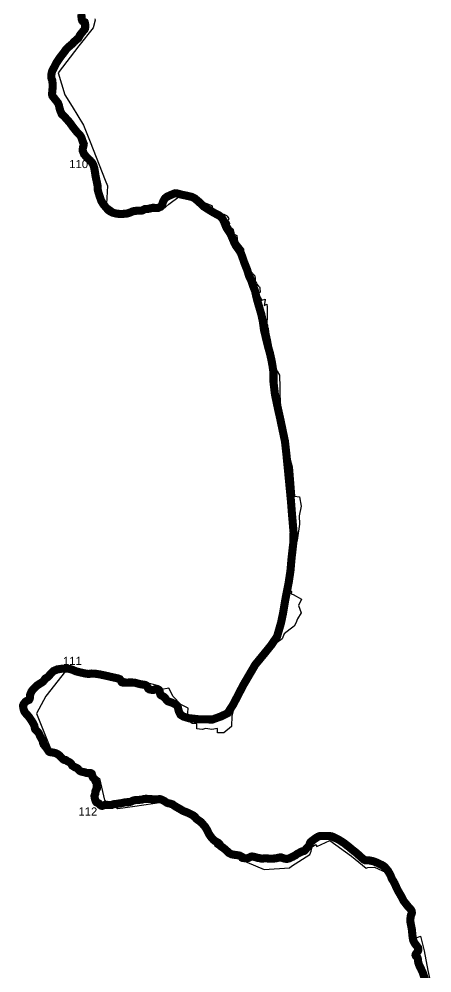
# Model space of a CAD drawing. Header units: metres. Extents: x 291186 to 378809, y 1824167 to 1998918.
# Drawn here: x 311836 to 314388, y 1900841 to 1906733 of the extents above; entities that cross this region are included whole.
import ezdxf

# ---------------------------------------------------------------- set-up
doc = ezdxf.new("R2010")
doc.units = ezdxf.units.M
for name, color, linetype in [('COASTLINE', 5, 'Continuous'), ('DISTRICT BOUNDRY', 86, 'Continuous'), ('UNPROTECTED', 130, 'Continuous'), ('UNPROTECTED DUE TO CREEK', 150, 'Continuous')]:
    doc.layers.add(name, color=color, linetype=linetype)
doc.styles.get("Standard").update_dxf_attribs({"font": 'arial.ttf'})

msp = doc.modelspace()

# ---------------------------------------------------------------- linework, layer by layer
at = {"layer": 'COASTLINE', "const_width": 50, "flags": 128}
msp.add_lwpolyline([(312219.6051209727, 1906766.378053374), (312221.4811016928, 1906755.98949447), (312222.0275376355, 1906743.961058842), (312222.2386869806, 1906738.294162107), (312222.8698146934, 1906732.851294985), (312225.2388639394, 1906725.909384073), (312226.8166832216, 1906722.202119976), (312228.4745536292, 1906720.0720845), (312234.4737473854, 1906716.364820402), (312241.6574657645, 1906713.445920023), (312242.5252663697, 1906711.395071749), (312244.2620277416, 1906702.041960678), (312244.7353735261, 1906684.766621192), (312244.0265150105, 1906675.021082409), (312241.5008439975, 1906669.736088505), (312236.9228477566, 1906664.924213069), (312227.7656951134, 1906653.249613923), (312214.8171355477, 1906637.349525577), (312208.7390508274, 1906626.858223785), (312203.8443305687, 1906616.840040461), (312190.415464251, 1906604.884777817), (312175.8125147616, 1906592.263440549), (312164.4452549621, 1906579.642103282), (312137.8265155416, 1906557.271718937), (312124.485821478, 1906542.756905428), (312118.802191578, 1906534.158578693), (312103.7908653332, 1906514.394355402), (312089.2656466467, 1906496.093591778), (312068.2539664844, 1906464.950468383), (312057.2823216665, 1906444.046049631), (312040.769746781, 1906412.35412886), (312037.6117878942, 1906401.625766649), (312035.8750265224, 1906390.818718422), (312034.9213739856, 1906380.182574218), (312036.5003534292, 1906365.826135111), (312040.9205677418, 1906354.308907997), (312041.6317465801, 1906348.787354859), (312043.8395334142, 1906329.80046922), (312043.4450785934, 1906311.104771961), (312041.2059674062, 1906286.236482484), (312039.4367215197, 1906268.931573094), (312042.723458304, 1906257.437400482), (312054.2252968072, 1906242.912062091), (312076.8933626732, 1906214.285218889), (312082.5471529236, 1906198.82634196), (312085.8327295465, 1906182.784919495), (312091.7739152409, 1906163.459734104), (312099.9890169599, 1906146.029027325), (312118.9483718939, 1906127.587430768), (312148.678663752, 1906094.343340616), (312168.9014342732, 1906065.92365552), (312194.1813476262, 1906034.346004888), (312213.5200752848, 1906014.136729478), (312220.3743078727, 1906003.30462201), (312229.096400052, 1905976.779415526), (312235.921628609, 1905962.506674284), (312235.4157983097, 1905954.548861746), (312230.6127307887, 1905939.3915293), (312229.6010701903, 1905928.781947892), (312228.8516060311, 1905921.091266862), (312237.5725380494, 1905898.48181736), (312256.5318929834, 1905876.25126358), (312275.3647903427, 1905859.199452522), (312289.1417050314, 1905843.284328632), (312295.5887210252, 1905829.769378834), (312300.7990051403, 1905812.98319573), (312305.3491575117, 1905786.079594709), (312308.2553614103, 1905766.375012411), (312313.0584289312, 1905743.134070038), (312320.7804621243, 1905705.910071248), (312322.296792861, 1905678.880171652), (312325.8364447948, 1905664.480630651), (312333.3090433222, 1905641.018665774), (312343.8003813878, 1905610.451403734), (312357.9566688011, 1905587.336759935), (312372.0120221865, 1905570.685896732), (312386.9270550487, 1905553.507787101), (312400.3245970131, 1905544.539585971), (312415.4925450249, 1905536.834871766), (312440.2666280786, 1905530.64574045), (312469.02470482, 1905528.877059228), (312502.0138895925, 1905531.656129043), (312522.3642778498, 1905537.971558933), (312539.4279293229, 1905545.549974563), (312555.9857504966, 1905548.329044378), (312573.0494019696, 1905549.844627267), (312591.4263559628, 1905549.46623273), (312599.5150001067, 1905551.739607063), (312608.6153048495, 1905557.04464836), (312615.1887784181, 1905559.823718175), (312624.4155407354, 1905559.571121027), (312635.538006514, 1905560.834106768), (312649.3160813639, 1905564.244669453), (312661.8284203044, 1905567.149536657), (312671.3080977715, 1905566.896939509), (312684.9597150466, 1905565.633953768), (312695.3756426321, 1905566.434847107), (312709.0260997458, 1905572.750778182), (312716.8629889015, 1905580.960686682), (312721.7925139972, 1905591.69706785), (312727.353166806, 1905607.485893167), (312732.6002271408, 1905617.478509036), (312738.4918748419, 1905626.246243268), (312746.340355725, 1905632.673212317), (312753.8471576841, 1905637.734691181), (312764.8064455245, 1905642.069455174), (312774.6283956916, 1905646.732527759), (312784.6140450281, 1905650.904730617), (312794.5838452501, 1905655.070311399), (312800.7838852105, 1905657.229091618), (312808.804386647, 1905656.656600089), (312817.5622922127, 1905654.856744425), (312839.7435296733, 1905648.557439418), (312874.512930118, 1905641.334099676), (312903.0087114669, 1905634.841559796), (312920.6094036488, 1905626.46450536), (312946.381412706, 1905604.893191567), (312975.7153944318, 1905576.620158298), (312996.1004882275, 1905563.53561383), (313026.0634991692, 1905544.68705153), (313058.1212531867, 1905526.885526125), (313072.3691438611, 1905520.183806648), (313085.7788341586, 1905509.712298784), (313095.4173806265, 1905496.099300597), (313104.6368269061, 1905477.459917894), (313114.9620004459, 1905450.945359933), (313122.2951169441, 1905437.332361746), (313143.0386816062, 1905406.964875049), (313167.3881751955, 1905349.462125053), (313177.6549930128, 1905331.03268122), (313196.9320859487, 1905304.434982911), (313207.4414210541, 1905286.957666899), (313219.3846396254, 1905254.286547178), (313227.9750566889, 1905228.736265401), (313245.8099296273, 1905184.01928611), (313258.5913485754, 1905144.018148847), (313269.7191027654, 1905122.134014749), (313284.5960226557, 1905078.781827931), (313294.677921041, 1905053.57701518), (313302.0110375391, 1905020.277597394), (313310.1831122807, 1904989.072633036), (313322.9872672245, 1904944.797930025), (313333.9028187876, 1904907.010831623), (313342.9123360395, 1904865.3343594), (313349.8339310145, 1904813.739509392), (313355.7013336529, 1904788.817146043), (313375.6006350059, 1904708.137980008), (313386.6639705414, 1904668.932940052), (313396.7398059944, 1904623.558051065), (313402.4397201306, 1904591.389949432), (313408.4738534046, 1904550.174355669), (313408.8186826736, 1904490.076411976), (313413.8471270685, 1904446.515425196), (313417.5409685125, 1904415.281608479), (313433.9843985105, 1904337.046540897), (313449.4054665659, 1904268.018792324), (313479.575375069, 1904124.525005285), (313489.2305946005, 1904037.670675312), (313505.8468181663, 1903867.989197159), (313516.6001862928, 1903755.824895182), (313521.9802807555, 1903686.52266957), (313532.7298595495, 1903561.880481921), (313530.5843394165, 1903492.718342101), (313520.3933082517, 1903403.183400264), (313513.4125996878, 1903323.613151841), (313502.684999023, 1903253.378919129), (313480.4969407637, 1903140.122783174), (313467.6230620995, 1903062.918807763), (313455.3153097297, 1903004.000394031), (313431.0938955832, 1902920.073439512), (313396.1077453123, 1902867.888255069), (313350.4947906245, 1902811.455699782), (313295.9454990709, 1902745.207320892), (313221.6315109366, 1902618.536882314), (313160.0717204824, 1902499.827703615), (313125.5819727855, 1902446.021092565), (313084.0812131421, 1902425.661706324), (313031.3662912463, 1902406.659011688), (312950.9983355777, 1902407.522684254), (312884.1673917829, 1902414.955962867), (312852.5560211489, 1902424.468889092), (312833.8609697044, 1902436.359857054), (312824.0041576771, 1902456.064878832), (312820.3133476993, 1902469.289129455), (312818.0405059901, 1902480.915111285), (312810.8210694707, 1902493.209252991), (312802.6201958011, 1902500.023724446), (312796.4678353493, 1902503.49284089), (312783.4060057868, 1902509.60232775), (312772.7663176391, 1902513.662917537), (312772.7663176391, 1902513.662917537), (312761.5658082626, 1902516.816556222), (312753.9932059425, 1902520.180513412), (312749.1026932551, 1902525.068710318), (312738.8457277025, 1902538.850646655), (312730.4144626094, 1902546.854518616), (312723.8937790263, 1902550.79666188), (312716.0415239583, 1902554.599478625), (312711.7823140865, 1902557.280090488), (312709.0479316634, 1902561.327393006), (312706.9971448461, 1902567.634670374), (312706.2567092509, 1902574.174285154), (312704.1528717769, 1902583.635580843), (312701.4715400106, 1902588.365849051), (312698.3688344564, 1902591.046460914), (312693.3093175338, 1902593.541810267), (312687.2092498722, 1902594.64541297), (312678.4801432345, 1902594.172386149), (312673.7844022442, 1902592.012635279), (312667.8942636101, 1902589.384413224), (312659.3227932096, 1902589.068935465), (312652.381493705, 1902590.225307613), (312642.005543108, 1902592.43555011), (312634.7694335251, 1902597.313117199), (312631.2362597845, 1902602.527042045), (312628.0388209145, 1902608.91859867), (312625.5047995764, 1902613.98400931), (312620.801953465, 1902617.772855927), (312616.0895394111, 1902620.211639472), (312605.2361329032, 1902621.725249371), (312597.0746682929, 1902622.902881151), (312581.5573511888, 1902625.602474829), (312564.9828102819, 1902630.143684163), (312551.351822959, 1902633.843999109), (312533.8678422218, 1902635.430119541), (312505.8669477139, 1902634.75740403), (312482.442809152, 1902633.949917635), (312476.6542246322, 1902635.026566161), (312471.8076682034, 1902636.237605935), (312468.5768832063, 1902639.870345621), (312464.1342696354, 1902648.347624039), (312458.9284844736, 1902655.646511404), (312450.1781575732, 1902659.548413221), (312412.6190504491, 1902667.890920756), (312375.8678290408, 1902676.368199174), (312337.4288388809, 1902684.593399093), (312305.1202310436, 1902689.841111569), (312284.3887922458, 1902690.513827079), (312268.8366132815, 1902688.094025349), (312260.490229239, 1902688.631969976), (312246.6243032934, 1902690.515725261), (312215.9314668879, 1902697.109248394), (312188.1518694054, 1902704.129103084), (312161.7659884628, 1902715.162472661), (312149.3809337074, 1902718.929983231), (312124.6456860568, 1902721.712337621), (312100.3060447323, 1902720.205181538), (312071.8746820381, 1902715.899346705), (312049.2584291921, 1902706.21140815), (312036.9809914833, 1902694.1552984), (312029.9851255888, 1902687.87687339), (312021.5849330231, 1902676.897032529), (312011.2461178859, 1902667.424347752), (311998.9686801771, 1902659.889326612), (311995.091435034, 1902655.798745558), (311989.2763251858, 1902646.541314558), (311984.3221517103, 1902640.943577421), (311975.2754989986, 1902634.700458586), (311959.1215740132, 1902624.796886616), (311943.3981172142, 1902613.817425392), (311922.5128315117, 1902592.799241678), (311911.9762132114, 1902577.947110632), (311906.9780834775, 1902566.470325864), (311904.276289315, 1902559.989175074), (311903.192540184, 1902553.463986473), (311903.328198292, 1902542.122352226), (311900.761304371, 1902532.805697965), (311897.3842511345, 1902527.404992064), (311891.5752042186, 1902525.379632442), (311883.7403800807, 1902521.599214238), (311876.7164731249, 1902516.873501665), (311869.1757011988, 1902508.652098109), (311864.2616946492, 1902501.792829571), (311861.2961629358, 1902494.594925459), (311860.9573965992, 1902487.736036557), (311863.6667694268, 1902471.950000231), (311867.7334812013, 1902458.655137257), (311869.9419042558, 1902454.227059538), (311880.1928068761, 1902441.355870668), (311886.1329647009, 1902435.485554672), (311895.0288019741, 1902425.408868553), (311907.580587365, 1902407.169622502), (311915.2054824754, 1902396.076650026), (311924.8682806722, 1902379.61675928), (311930.3756967111, 1902367.761477129), (311932.3325080792, 1902358.067844029), (311935.6368061293, 1902345.958585198), (311941.9907590768, 1902338.676022193), (311953.7672470124, 1902327.752367504), (311959.0412401616, 1902319.909840968), (311965.9878447318, 1902303.312521884), (311975.739313312, 1902286.428197762), (311982.1781473104, 1902272.625381429), (311983.7977080749, 1902263.445775869), (311988.1183051352, 1902252.183105971), (311993.7947254093, 1902244.985201859), (312001.2991197422, 1902236.131703875), (312006.1343081731, 1902229.917817035), (312013.3734492222, 1902218.845344919), (312019.5902283287, 1902209.285723431), (312023.6811918319, 1902206.417950875), (312029.2075545339, 1902204.718698828), (312035.3174744604, 1902203.815544088), (312049.7025389758, 1902201.943937164), (312059.8511296153, 1902199.235232215), (312067.8216118612, 1902195.889497567), (312074.5696554019, 1902192.543383282), (312086.4340558544, 1902183.323915912), (312095.9983314028, 1902173.711145342), (312100.3553060565, 1902168.878375335), (312107.5815633746, 1902162.08022824), (312113.9574944514, 1902157.512824001), (312118.7926828823, 1902156.344683128), (312124.1060850908, 1902156.025788642), (312127.8726817212, 1902154.124949725), (312132.8670221225, 1902149.823290891), (312140.9436056819, 1902145.840146907), (312147.266486102, 1902142.759778027), (312153.589366522, 1902138.511268275), (312157.5742287117, 1902133.784416793), (312163.5386382653, 1902123.400225276), (312165.3453920615, 1902121.435227825), (312170.1805804924, 1902118.514306188), (312175.4409320441, 1902114.902826135), (312182.1889755849, 1902111.185427556), (312188.4588053481, 1902108.795237457), (312193.9313595268, 1902106.564874236), (312197.9162217165, 1902103.962467449), (312201.7949825926, 1902099.501361373), (312204.2118189416, 1902095.427863951), (312209.4714126267, 1902090.010833689), (312215.4229384495, 1902086.983613891), (312220.4703295075, 1902085.178063682), (312227.0592210779, 1902083.372133837), (312234.6045402032, 1902082.044545721), (312243.4245908238, 1902080.07954827), (312248.3871008311, 1902077.786165425), (312253.4883004124, 1902076.341649331), (312261.8195271243, 1902075.406984778), (312271.1708421792, 1902075.236907719), (312277.9719363767, 1902075.492023308), (312282.2228097167, 1902074.132545743), (312285.4535947138, 1902071.158475026), (312287.7491724187, 1902062.745734778), (312290.8745361348, 1902051.292028345), (312292.714713892, 1902047.815019018), (312298.9208828672, 1902041.951536476), (312302.321429966, 1902038.212878265), (312305.2119328932, 1902033.369478442), (312306.6571843568, 1902029.885556183), (312308.1024358204, 1902025.551628264), (312310.9080576968, 1902020.962964393), (312315.0460089247, 1902016.221307096), (312316.1648222379, 1902014.939264603), (312316.7178624793, 1902013.380488717), (312316.6421669921, 1902012.076724459), (312316.5922800588, 1902007.721428392), (312314.9947380355, 1902002.88299016), (312314.8450772361, 1901997.176499824), (312315.9971173445, 1901991.420392192), (312317.2988182522, 1901985.313455186), (312317.0992705195, 1901981.008277601), (312315.1954459296, 1901976.803838164), (312311.2868627223, 1901971.916785005), (312308.4815928514, 1901964.357915583), (312308.1312241579, 1901956.599574603), (312307.6393157935, 1901949.325378156), (312304.4987593251, 1901942.180487394), (312301.6911691315, 1901934.325417744), (312302.8942563342, 1901926.871797133), (312304.6588615756, 1901918.455901672), (312307.9479186823, 1901906.75373736), (312311.1580848251, 1901898.922724581), (312314.2858795199, 1901894.995440349), (312321.6645049869, 1901892.269997309), (312327.4397876243, 1901889.1441076), (312335.8602378822, 1901880.247575899), (312344.443110713, 1901874.156175623), (312348.6939414853, 1901873.194401958), (312354.3079617109, 1901874.957570147), (312363.0161319554, 1901877.871458678), (312381.5311451358, 1901879.399571187), (312400.4498944266, 1901877.951648249), (312408.3703151913, 1901878.763567653), (312421.3316365305, 1901883.590478634), (312432.8427563235, 1901885.199281899), (312443.2273595554, 1901885.601733308), (312456.0274184825, 1901888.336698859), (312464.9629803295, 1901889.382671574), (312475.6701083853, 1901891.233045921), (312486.8598635157, 1901893.887821901), (312500.9929477041, 1901895.674044592), (312515.4833615536, 1901896.317565898), (312525.7879136602, 1901898.328820572), (312533.6770100714, 1901902.431519491), (312541.7273688944, 1901906.373338083), (312550.9042442787, 1901908.223712431), (312563.1404648448, 1901909.752326125), (312578.5972930046, 1901910.074086778), (312593.7780027901, 1901911.537045261), (312608.4296790514, 1901915.559554609), (312619.2168582326, 1901916.685716895), (312639.8248022845, 1901915.800624507), (312660.7552711602, 1901914.111631671), (312683.0176051361, 1901912.501826036), (312696.1401888872, 1901913.386417239), (312705.1558018594, 1901915.236791587), (312712.3209576588, 1901913.306227668), (312720.2100540702, 1901910.329691035), (312733.7340536091, 1901903.330645054), (312742.2670395069, 1901897.13650189), (312750.6399231539, 1901891.907139501), (312758.0765566828, 1901889.313006884), (312771.9230810457, 1901886.73892166), (312785.4470805849, 1901881.99220025), (312794.1413288945, 1901874.993655454), (312806.4587607472, 1901867.270397411), (312830.8789946236, 1901853.468268712), (312851.1655740127, 1901841.401241853), (312869.6805871932, 1901834.482886628), (312889.6109970828, 1901825.594373883), (312913.359497603, 1901813.527347025), (312925.2731933453, 1901803.230504942), (312930.3523792405, 1901794.508385557), (312941.7022366216, 1901785.819845555), (312951.2016368298, 1901779.786582718), (312960.7010370378, 1901773.189988146), (312969.3952853477, 1901763.134215961), (312984.4379359458, 1901745.84283856), (312998.4712462678, 1901723.97113311), (313009.0287135241, 1901700.813387417), (313021.4122745674, 1901682.198380913), (313035.316806992, 1901665.98755798), (313044.9716688059, 1901657.62478811), (313056.5593592405, 1901650.806168663), (313068.4034453085, 1901644.244657028), (313075.0975756458, 1901637.297233083), (313084.0110944292, 1901623.355775005), (313100.3612467416, 1901612.41992228), (313112.8492222959, 1901601.484069555), (313122.891577963, 1901592.607084061), (313133.4490452192, 1901581.800035835), (313148.5729071041, 1901574.377488682), (313162.4774395287, 1901571.418493518), (313184.2351033666, 1901568.587801667), (313199.9413661924, 1901565.757611), (313211.1427229351, 1901559.710816173), (313215.2624554873, 1901552.892196726), (313217.8368532722, 1901551.476850801), (313228.0079868365, 1901550.061504875), (313242.6840264839, 1901549.546788067), (313252.2112705616, 1901550.576221683), (313262.3069936456, 1901555.35802603), (313269.0011239827, 1901559.217650312), (313275.8251923785, 1901560.50419174), (313285.7376099869, 1901558.702933504), (313298.869475028, 1901555.615133842), (313311.1010549492, 1901551.627206246), (313323.331474709, 1901550.211860321), (313335.175560777, 1901547.38116847), (313342.1272469088, 1901547.638777466), (313353.9724931379, 1901548.925318893), (313366.2156746715, 1901548.552437389), (313383.5450030676, 1901547.344581978), (313402.0031683475, 1901547.103010896), (313424.1680487794, 1901549.036080738), (313436.7418762654, 1901552.096816421), (313450.2438327409, 1901555.246763), (313456.692008896, 1901554.522049754), (313465.4767497822, 1901550.816790396), (313475.3102764265, 1901547.594673202), (313488.3678911484, 1901545.420032277), (313494.9773297151, 1901546.145246709), (313504.9721187713, 1901548.642149471), (313508.8412564967, 1901550.252957476), (313515.7367048608, 1901553.417698997), (313528.9436417715, 1901559.796022707), (313544.7512238719, 1901568.485676879), (313554.7314342241, 1901576.100562086), (313582.6391127789, 1901590.982242882), (313597.4810554832, 1901594.593780679), (313603.9350324442, 1901599.36556133), (313611.8078865981, 1901609.683453175), (313621.3583339007, 1901619.743234838), (313625.8748415962, 1901623.999296312), (313630.8043666919, 1901632.585594611), (313634.2883308865, 1901643.93492481), (313638.2897269928, 1901649.867950684), (313647.3239025447, 1901657.090525094), (313660.6170299977, 1901667.279111256), (313674.6851451569, 1901676.823173742), (313683.7193207091, 1901682.498089434), (313693.5772107394, 1901686.406829828), (313706.7415602949, 1901687.438769368), (313722.2285526469, 1901687.309463685), (313740.4268418098, 1901687.180659187), (313751.2673884078, 1901687.438769368), (313769.4656775705, 1901684.60106093), (313783.0163608181, 1901678.152315879), (313812.638757681, 1901663.789862554), (313845.9365453426, 1901642.380249506), (313874.7178253086, 1901619.809892419), (313899.6531707744, 1901599.102439301), (313922.1092516768, 1901581.691278729), (313952.1806309383, 1901554.219835309), (313966.1536128763, 1901541.898707747), (313975.3177264868, 1901537.642646274), (313987.6790137244, 1901537.300884584), (314003.2251742994, 1901535.656998381), (314014.503955231, 1901533.481067592), (314024.440414072, 1901531.42772931), (314040.3756119767, 1901525.555181827), (314051.0325897568, 1901520.832503778), (314063.3316804664, 1901514.621155477), (314077.2058590846, 1901508.687007844), (314088.7174058379, 1901501.910991515), (314095.6209826366, 1901495.976843882), (314105.1552913719, 1901485.699885785), (314116.7171068908, 1901471.285451048), (314121.0234642634, 1901463.297965135), (314127.0724720889, 1901453.513808224), (314132.1663734177, 1901444.130052277), (314138.5840188423, 1901427.333745136), (314143.543870137, 1901417.282654249), (314149.1237028399, 1901409.151434654), (314157.2337299557, 1901394.37766572), (314161.8919686721, 1901383.751640114), (314166.7345261843, 1901373.50548209), (314173.1354153538, 1901359.429848171), (314180.5919485473, 1901345.272080721), (314191.6678326884, 1901326.330035075), (314199.3757096985, 1901313.178403382), (314213.4342071125, 1901285.827937474), (314222.5998782562, 1901274.134175963), (314237.3229846345, 1901255.350118365), (314248.555316274, 1901243.293034976), (314258.1063812645, 1901232.081807959), (314262.6975949639, 1901223.314053498), (314264.2559266211, 1901213.950830936), (314261.8095134803, 1901204.279607629), (314257.8047686861, 1901196.281855024), (314255.8610431784, 1901183.520357604), (314254.0010989466, 1901166.539250017), (314254.3864927971, 1901159.229365736), (314261.3906071232, 1901123.367812651), (314264.6748329782, 1901106.530438745), (314265.5461582066, 1901093.676541102), (314266.9201710643, 1901077.147167937), (314269.6514405282, 1901055.689782898), (314272.583785043, 1901042.579217972), (314278.4652303242, 1901029.673986872), (314285.2012445824, 1901019.355962008), (314296.0592974135, 1901005.372728312), (314303.1136805051, 1900995.588571401), (314303.8844682061, 1900990.855626662), (314303.9850057298, 1900983.617609221), (314301.7229113923, 1900976.276924865), (314298.1035604486, 1900970.804778344), (314292.0377963641, 1900962.191024254), (314289.1054518492, 1900958.382081743), (314287.2455076137, 1900954.963273504), (314286.6590387122, 1900951.144064301), (314288.5189829477, 1900946.452186329), (314293.6128842765, 1900941.914308726), (314297.8187041217, 1900936.534562429), (314300.3656547861, 1900931.062415908), (314301.6391301201, 1900922.849062783), (314303.4990743556, 1900905.416220774), (314305.7444124417, 1900898.763404743), (314312.2123266281, 1900882.593365777), (314319.2499534608, 1900869.390400627), (314331.7668754765, 1900842.419802302), (314339.44123998, 1900819.258146488), (314346.7972356462, 1900797.985561894)], dxfattribs=at)
at = {"layer": 'DISTRICT BOUNDRY'}
msp.add_polyline3d([(312303.3505628963, 1906733.58399808, 0), (312306.9920679284, 1906726.324912424, 0), (312293.6381082544, 1906678.182939572, 0), (312206.0937994776, 1906568.369429941, 0), (312077.3026094913, 1906400.937436704, 0), (312118.7364896152, 1906264.637683597, 0), (312163.7375013491, 1906191.97045067, 0), (312234.1702445601, 1906078.199671756, 0), (312275.9592218091, 1905974.605875939, 0), (312368.1619068654, 1905737.05717358, 0), (312382.1983484272, 1905703.118793716, 0), (312376.8146436526, 1905591.317204623, 0), (312465.3935194552, 1905527.7771402, 0), (312531.6009333981, 1905531.94985412, 0), (312724.9471680308, 1905556.97851702, 0), (312761.0578799708, 1905590.592517381, 0), (312825.1704760975, 1905636.851825398, 0), (312884.7300527705, 1905631.996408272, 0), (312944.9250222504, 1905614.745376067, 0), (313028.3175462332, 1905582.064531955, 0), (313033.0851087341, 1905559.309483369, 0), (313088.7615282828, 1905525.06775728, 0), (313105.1369259928, 1905526.960235884, 0), (313106.684785558, 1905524.511931253, 0), (313113.1509187244, 1905522.444868843, 0), (313118.9311747385, 1905520.000093365, 0), (313122.9047917, 1905515.410404023, 0), (313130.8002368698, 1905502.868780265, 0), (313131.9484456048, 1905497.669643224, 0), (313125.3745662913, 1905491.174700855, 0), (313128.1519730178, 1905486.69297207, 0), (313135.9740775957, 1905472.304573232, 0), (313136.5262645268, 1905470.221497888, 0), (313133.6581164955, 1905462.073390778, 0), (313136.0173977348, 1905458.161634696, 0), (313144.1737545636, 1905444.968821899, 0), (313156.5880766672, 1905437.968301262, 0), (313158.6618147333, 1905431.131739728, 0), (313162.9124637791, 1905414.428020376, 0), (313165.5817047869, 1905402.812519122, 0), (313168.8437220748, 1905401.803334879, 0), (313182.3518918816, 1905395.911260212, 0), (313184.0294957496, 1905373.584427298, 0), (313185.8264656208, 1905359.771161502, 0), (313190.5441905971, 1905353.465027793, 0), (313197.3639522757, 1905344.945421063, 0), (313212.9457668265, 1905325.048323051, 0), (313223.7677835163, 1905311.939655478, 0), (313223.5010043617, 1905304.875641163, 0), (313220.2166329584, 1905284.128522394, 0), (313224.9695478747, 1905260.400690197, 0), (313225.3547312583, 1905255.420555083, 0), (313246.1385633827, 1905238.756878624, 0), (313246.9336566482, 1905232.695666081, 0), (313250.5067547092, 1905214.294483108, 0), (313252.5734513452, 1905204.821245773, 0), (313254.0632036402, 1905194.960754902, 0), (313255.5192220513, 1905187.520981151, 0), (313260.570710436, 1905182.722142639, 0), (313270.1715012792, 1905171.810446598, 0), (313274.2116204783, 1905167.858351748, 0), (313277.8999496055, 1905163.842291057, 0), (313281.5964936835, 1905159.935419618, 0), (313286.179597973, 1905154.739139959, 0), (313289.9847932072, 1905150.822307957, 0), (313294.124360723, 1905146.984875832, 0), (313294.3606545834, 1905130.754631035, 0), (313294.93099592, 1905117.461084329, 0), (313295.7759241763, 1905114.911854952, 0), (313300.108231481, 1905107.870025993, 0), (313304.0560106219, 1905101.522528968, 0), (313308.6481137598, 1905094.116233706, 0), (313311.8006920826, 1905088.291590827, 0), (313315.0849702648, 1905084.866517216, 0), (313315.856578942, 1905084.061757122, 0), (313321.4155017973, 1905078.092477266, 0), (313325.0193088814, 1905074.026304567, 0), (313325.1362783872, 1905071.810963446, 0), (313325.0258638693, 1905063.637796183, 0), (313325.3724243284, 1905052.425700655, 0), (313325.4751402918, 1905047.527469996, 0), (313325.0235844141, 1905042.871334342, 0), (313311.6317160656, 1905041.308208241, 0), (313336.1461607849, 1904996.039154356, 0), (313356.6986961991, 1905003.851233399, 0), (313356.7283269438, 1905000.493508656, 0), (313355.3593321734, 1904986.335206288, 0), (313351.8033352676, 1904963.556652527, 0), (313368.0082206758, 1904971.955240194, 0), (313368.5940681795, 1904955.893531064, 0), (313368.8652266356, 1904898.257975095, 0), (313367.8517401759, 1904847.545078466, 0), (313370.9304663447, 1904841.609224566, 0), (313371.7048516783, 1904833.007351491, 0), (313375.0618470313, 1904820.719583579, 0), (313378.3174479062, 1904802.114303282, 0), (313380.4929184199, 1904789.358898498, 0), (313388.0400104231, 1904751.958241244, 0), (313391.9817709997, 1904729.839660531, 0), (313394.2589865619, 1904718.416870998, 0), (313396.6199255092, 1904705.078731841, 0), (313400.0462830219, 1904688.94288924, 0), (313401.8938548338, 1904679.666301688, 0), (313403.6164631819, 1904670.978069519, 0), (313409.8064479131, 1904637.056004474, 0), (313410.8723983958, 1904629.769609017, 0), (313412.9887413024, 1904621.237297335, 0), (313414.4339381623, 1904613.916395272, 0), (313415.5872520667, 1904607.772284677, 0), (313416.6822854836, 1904600.866751437, 0), (313418.0983980512, 1904593.165099405, 0), (313419.0184029288, 1904586.467161675, 0), (313420.8137719527, 1904578.730881368, 0), (313423.2943340909, 1904572.465871529, 0), (313427.4684585795, 1904565.872602775, 0), (313431.888010847, 1904557.496176078, 0), (313445.5003580541, 1904534.496104859, 0), (313446.7033398501, 1904534.961451622, 0), (313447.2888954623, 1904455.510391492, 0), (313446.8817503831, 1904437.011652312, 0), (313447.9961441811, 1904423.324336757, 0), (313449.6197106274, 1904368.840370091, 0), (313455.7308986188, 1904300.301839057, 0), (313464.6636609259, 1904206.863432041, 0), (313468.8234167381, 1904173.301726948, 0), (313524.3932515054, 1903967.909800859, 0), (313531.5371685776, 1903865.346858135, 0), (313539.1641453239, 1903786.077819242, 0), (313570.3675580818, 1903782.224090936, 0), (313579.9012847335, 1903724.452345995, 0), (313568.2243935661, 1903664.842850088, 0), (313569.8869420419, 1903614.166796586, 0), (313555.2861344038, 1903514.376865224, 0), (313539.2027483616, 1903451.403417245, 0), (313512.1781257848, 1903438.323513282, 0), (313495.9549368824, 1903249.026223356, 0), (313505.0607596608, 1903212.273808631, 0), (313519.4107846782, 1903195.30800385, 0), (313518.3390470771, 1903183.836375317, 0), (313530.4866700668, 1903179.145200751, 0), (313582.4793473813, 1903150.08212412, 0), (313563.2302016864, 1903110.599232639, 0), (313580.2220098121, 1903066.376454872, 0), (313557.9479349772, 1903028.111048636, 0), (313545.9108078969, 1903000.741577752, 0), (313535.6604179281, 1902982.197086457, 0), (313511.9898498189, 1902965.520566781, 0), (313475.3205251427, 1902935.005267553, 0), (313463.193864467, 1902905.053285231, 0), (313430.5383281336, 1902882.713649655, 0), (313400.698125892, 1902861.062509544, 0), (313389.636681991, 1902835.438419936, 0), (313360.8961573237, 1902811.050697905, 0), (313334.1357733769, 1902796.404087779, 0), (313327.8283082928, 1902770.160094879, 0), (313317.5371771893, 1902758.669453811, 0), (313295.1002525537, 1902760.519272129, 0), (313282.1797375692, 1902729.718299136, 0), (313250.9309921885, 1902680.109870632, 0), (313236.6110295759, 1902661.842418733, 0), (313215.9902568923, 1902645.918706112, 0), (313211.4327785004, 1902635.082634214, 0), (313206.5098545212, 1902611.368390712, 0), (313226.7606817705, 1902601.689492143, 0), (313223.1262876997, 1902594.046462062, 0), (313200.4064168259, 1902581.922857777, 0), (313195.2048141084, 1902562.003453389, 0), (313180.9665611216, 1902567.255796044, 0), (313175.5901172168, 1902552.653584079, 0), (313181.6918480392, 1902540.333970314, 0), (313182.5298879292, 1902520.810511037, 0), (313175.9349046815, 1902510.140901171, 0), (313168.7227537642, 1902498.472341395, 0), (313161.4301662343, 1902468.497494707, 0), (313151.8749666818, 1902429.223383765, 0), (313148.352458103, 1902362.464901869, 0), (313102.4048882674, 1902324.638148142, 0), (313063.4701646325, 1902324.383099638, 0), (313062.4237146956, 1902350.46246134, 0), (313027.6495722984, 1902345.151320772, 0), (312990.7989719154, 1902351.925273894, 0), (312967.2183988232, 1902344.718959842, 0), (312935.0616456118, 1902348.281918826, 0), (312933.7992983619, 1902379.696970748, 0), (312905.0573953719, 1902382.02782274, 0), (312879.482164847, 1902401.206492504, 0), (312877.3695986238, 1902419.704998632, 0), (312881.9621161694, 1902476.288303555, 0), (312835.24362553, 1902498.95412007, 0), (312787.6098343099, 1902549.112577879, 0), (312761.9229260631, 1902600.971097664, 0), (312718.3086189076, 1902591.713648351, 0), (312697.2120136694, 1902615.246345338, 0), (312650.7557854851, 1902626.957811328, 0), (312620.5254341469, 1902634.576664023, 0), (312556.7900063925, 1902623.296045911, 0), (312540.5274483649, 1902647.955894398, 0), (312443.5302875299, 1902665.798782395, 0), (312333.2732294396, 1902682.741160674, 0), (312122.2941427148, 1902705.505636156, 0), (312002.3542058977, 1902551.541783226, 0), (311943.6934134095, 1902443.85457278, 0), (312033.6667731954, 1902217.436845213, 0), (312187.7492082359, 1902127.468491031, 0), (312333.3534046434, 1902041.774376374, 0), (312364.9549393566, 1901909.030979953, 0), (312446.5512019647, 1901857.721838848, 0), (312551.313786803, 1901871.739958389, 0), (312773.1935742746, 1901903.290811213, 0), (313025.7926950293, 1901689.854412621, 0), (313045.877350232, 1901625.67592223, 0), (313121.4029328534, 1901577.294378988, 0), (313350.2555010395, 1901479.874951302, 0), (313507.6269469716, 1901490.961345125, 0), (313520.1635412758, 1901499.972801312, 0), (313632.7640387876, 1901572.113018135, 0), (313642.2692757183, 1901594.18462846, 0), (313648.6286892286, 1901619.602526092, 0), (313667.6275159293, 1901635.417952067, 0), (313675.9933082851, 1901621.36350926, 0), (313756.2928152983, 1901659.158972512, 0), (313891.0725523552, 1901563.396681606, 0), (313981.886490141, 1901487.531961822, 0), (313991.661628962, 1901493.405536104, 0), (314032.8504218776, 1901493.933354971, 0), (314100.919237213, 1901463.196575346, 0), (314107.7285014965, 1901454.64519481, 0), (314178.7052753578, 1901373.424765513, 0), (314196.5624328573, 1901343.916736892, 0), (314218.7519646946, 1901278.352571504, 0), (314250.2838702013, 1901229.732353098, 0), (314253.9442575022, 1901223.60789832, 0), (314276.7202245044, 1901117.787387092, 0), (314287.2846855335, 1901056.832984024, 0), (314318.0923845625, 1901067.432678091, 0), (314339.2427855489, 1900976.856595483, 0), (314362.5939669365, 1900856.761033065, 0), (314388.0809087013, 1900744.418707757, 0)], dxfattribs=at)
at = {"layer": 'UNPROTECTED', "const_width": 50, "flags": 128}
for points in [[(312183.1139895063, 1906598.574109183), (312175.8125147616, 1906592.263440549), (312164.4452549621, 1906579.642103282), (312137.8265155416, 1906557.271718937), (312124.485821478, 1906542.756905428), (312118.802191578, 1906534.158578693), (312103.7908653332, 1906514.394355402), (312089.2656466467, 1906496.093591778), (312068.2539664844, 1906464.950468383), (312057.2823216665, 1906444.046049631), (312040.769746781, 1906412.35412886), (312037.6117878942, 1906401.625766649), (312035.8750265224, 1906390.818718422), (312034.9213739856, 1906380.182574218), (312036.5003534292, 1906365.826135111), (312040.9205677418, 1906354.308907997), (312041.6317465801, 1906348.787354859), (312043.8395334142, 1906329.80046922), (312043.4450785934, 1906311.104771961), (312041.2059674062, 1906286.236482484), (312039.4367215197, 1906268.931573094), (312042.723458304, 1906257.437400482), (312054.2252968072, 1906242.912062091), (312076.8933626732, 1906214.285218889), (312082.5471529236, 1906198.82634196), (312085.8327295465, 1906182.784919495), (312091.7739152409, 1906163.459734104), (312099.9890169599, 1906146.029027325), (312118.9483718939, 1906127.587430768), (312148.678663752, 1906094.343340616), (312168.9014342732, 1906065.92365552), (312194.1813476262, 1906034.346004888), (312213.5200752848, 1906014.136729478), (312220.3743078727, 1906003.30462201), (312229.096400052, 1905976.779415526), (312235.921628609, 1905962.506674284), (312235.4157983097, 1905954.548861746), (312230.6127307887, 1905939.3915293), (312229.6010701903, 1905928.781947892), (312228.8516060311, 1905921.091266862), (312237.5725380494, 1905898.48181736), (312256.5318929834, 1905876.25126358), (312275.3647903427, 1905859.199452522), (312289.1417050314, 1905843.284328632), (312295.5887210252, 1905829.769378834), (312300.7990051403, 1905812.98319573), (312305.3491575117, 1905786.079594709), (312308.2553614103, 1905766.375012411), (312313.0584289312, 1905743.134070038), (312320.7804621243, 1905705.910071248), (312322.296792861, 1905678.880171652), (312325.8364447948, 1905664.480630651), (312333.3090433222, 1905641.018665774), (312343.8003813878, 1905610.451403734), (312357.9566688011, 1905587.336759935), (312372.0120221865, 1905570.685896732), (312386.9270550487, 1905553.507787101), (312400.3245970131, 1905544.539585971), (312415.4925450249, 1905536.834871766), (312440.2666280786, 1905530.64574045), (312469.02470482, 1905528.877059228), (312502.0138895925, 1905531.656129043), (312522.3642778498, 1905537.971558933), (312539.4279293229, 1905545.549974563), (312555.9857504966, 1905548.329044378), (312573.0494019696, 1905549.844627267), (312591.4263559628, 1905549.46623273), (312599.5150001067, 1905551.739607063), (312608.6153048495, 1905557.04464836), (312615.1887784181, 1905559.823718175), (312624.4155407354, 1905559.571121027), (312635.538006514, 1905560.834106768), (312649.3160813639, 1905564.244669453), (312661.8284203044, 1905567.149536657), (312671.3080977715, 1905566.896939509), (312684.9597150466, 1905565.633953768), (312695.3756426321, 1905566.434847107), (312709.0260997458, 1905572.750778182), (312716.8629889015, 1905580.960686682), (312721.7925139972, 1905591.69706785), (312727.353166806, 1905607.485893167), (312729.9766969733, 1905612.482201101)], [(312701.5499108907, 1902588.227591157), (312698.3688344564, 1902591.046460914), (312693.3093175338, 1902593.541810267), (312687.2092498722, 1902594.64541297), (312678.4801432345, 1902594.172386149), (312673.7844022442, 1902592.012635279), (312667.8942636101, 1902589.384413224), (312659.3227932096, 1902589.068935465), (312652.381493705, 1902590.225307613), (312642.005543108, 1902592.43555011), (312634.7694335251, 1902597.313117199), (312631.2362597845, 1902602.527042045), (312628.0388209145, 1902608.91859867), (312625.5047995764, 1902613.98400931), (312620.801953465, 1902617.772855927), (312616.0895394111, 1902620.211639472), (312605.2361329032, 1902621.725249371), (312597.0746682929, 1902622.902881151), (312581.5573511888, 1902625.602474829), (312564.9828102819, 1902630.143684163), (312551.351822959, 1902633.843999109), (312533.8678422218, 1902635.430119541), (312505.8669477139, 1902634.75740403), (312482.442809152, 1902633.949917635), (312476.6542246322, 1902635.026566161), (312471.8076682034, 1902636.237605935), (312468.5768832063, 1902639.870345621), (312464.1342696354, 1902648.347624039), (312458.9284844736, 1902655.646511404), (312450.1781575732, 1902659.548413221), (312412.6190504491, 1902667.890920756), (312375.8678290408, 1902676.368199174), (312337.4288388809, 1902684.593399093), (312305.1202310436, 1902689.841111569), (312284.3887922458, 1902690.513827079), (312268.8366132815, 1902688.094025349), (312260.490229239, 1902688.631969976), (312246.6243032934, 1902690.515725261), (312215.9314668879, 1902697.109248394), (312188.1518694054, 1902704.129103084), (312161.7659884628, 1902715.162472661), (312149.3809337074, 1902718.929983231), (312124.6456860568, 1902721.712337621), (312100.3060447323, 1902720.205181538), (312071.8746820381, 1902715.899346705), (312049.2584291921, 1902706.21140815), (312036.9809914833, 1902694.1552984), (312029.9851255888, 1902687.87687339), (312021.5849330231, 1902676.897032529), (312011.2461178859, 1902667.424347752), (311998.9686801771, 1902659.889326612), (311995.091435034, 1902655.798745558), (311989.2763251858, 1902646.541314558), (311984.3221517103, 1902640.943577421), (311975.2754989986, 1902634.700458586), (311959.1215740132, 1902624.796886616), (311943.3981172142, 1902613.817425392), (311922.5128315117, 1902592.799241678), (311911.9762132114, 1902577.947110632), (311906.9780834775, 1902566.470325864), (311904.276289315, 1902559.989175074), (311903.192540184, 1902553.463986473), (311903.328198292, 1902542.122352226), (311900.761304371, 1902532.805697965), (311898.3743993622, 1902528.988472987)], [(312023.6811918319, 1902206.417950875), (312029.2075545339, 1902204.718698828), (312035.3174744604, 1902203.815544088), (312049.7025389758, 1902201.943937164), (312059.8511296153, 1902199.235232215), (312067.8216118612, 1902195.889497567), (312074.5696554019, 1902192.543383282), (312086.4340558544, 1902183.323915912), (312095.9983314028, 1902173.711145342), (312100.3553060565, 1902168.878375335), (312107.5815633746, 1902162.08022824), (312113.9574944514, 1902157.512824001), (312118.7926828823, 1902156.344683128), (312124.1060850908, 1902156.025788642), (312127.8726817212, 1902154.124949725), (312132.8670221225, 1902149.823290891), (312140.9436056819, 1902145.840146907), (312147.266486102, 1902142.759778027), (312153.589366522, 1902138.511268275), (312157.5742287117, 1902133.784416793), (312163.5386382653, 1902123.400225276), (312165.3453920615, 1902121.435227825), (312170.1805804924, 1902118.514306188), (312175.4409320441, 1902114.902826135), (312182.1889755849, 1902111.185427556), (312188.4588053481, 1902108.795237457), (312193.9313595268, 1902106.564874236), (312197.9162217165, 1902103.962467449), (312201.7949825926, 1902099.501361373), (312204.2118189416, 1902095.427863951), (312209.4714126267, 1902090.010833689), (312215.4229384495, 1902086.983613891), (312220.4703295075, 1902085.178063682), (312227.0592210779, 1902083.372133837), (312234.6045402032, 1902082.044545721), (312243.4245908238, 1902080.07954827), (312248.3871008311, 1902077.786165425), (312253.4883004124, 1902076.341649331), (312261.8195271243, 1902075.406984778), (312271.1708421792, 1902075.236907719), (312277.9719363767, 1902075.492023308), (312282.2228097167, 1902074.132545743), (312285.4535947138, 1902071.158475026), (312287.7491724187, 1902062.745734778), (312290.8745361348, 1902051.292028345), (312292.714713892, 1902047.815019018), (312298.9208828672, 1902041.951536476), (312302.321429966, 1902038.212878265), (312305.2119328932, 1902033.369478442), (312306.6571843568, 1902029.885556183), (312308.1024358204, 1902025.551628264), (312310.9080576968, 1902020.962964393), (312315.0460089247, 1902016.221307096), (312316.1648222379, 1902014.939264603), (312316.7178624793, 1902013.380488717), (312316.6421669921, 1902012.076724459), (312316.5922800588, 1902007.721428392), (312314.9947380355, 1902002.88299016), (312314.8450772361, 1901997.176499824), (312315.9971173445, 1901991.420392192), (312317.2988182522, 1901985.313455186), (312317.0992705195, 1901981.008277601), (312315.1954459296, 1901976.803838164), (312311.2868627223, 1901971.916785005), (312308.4815928514, 1901964.357915583), (312308.1312241579, 1901956.599574603), (312307.6393157935, 1901949.325378156), (312304.4987593251, 1901942.180487394), (312301.6911691315, 1901934.325417744), (312302.8942563342, 1901926.871797133), (312304.6588615756, 1901918.455901672), (312307.9479186823, 1901906.75373736), (312311.1580848251, 1901898.922724581), (312314.2858795199, 1901894.995440349), (312321.6645049869, 1901892.269997309), (312327.4397876243, 1901889.1441076), (312335.8602378822, 1901880.247575899), (312344.443110713, 1901874.156175623), (312348.6939414853, 1901873.194401958), (312354.3079617109, 1901874.957570147), (312363.0161319554, 1901877.871458678), (312381.5311451358, 1901879.399571187), (312400.4498944266, 1901877.951648249), (312408.3703151913, 1901878.763567653), (312421.3316365305, 1901883.590478634), (312432.8427563235, 1901885.199281899), (312443.2273595554, 1901885.601733308), (312456.0274184825, 1901888.336698859), (312464.9629803295, 1901889.382671574), (312475.6701083853, 1901891.233045921), (312486.8598635157, 1901893.887821901), (312500.9929477041, 1901895.674044592), (312515.4833615536, 1901896.317565898), (312525.7879136602, 1901898.328820572), (312533.6770100714, 1901902.431519491), (312541.7273688944, 1901906.373338083), (312550.9042442787, 1901908.223712431), (312563.1404648448, 1901909.752326125), (312578.5972930046, 1901910.074086778), (312593.7780027901, 1901911.537045261), (312608.4296790514, 1901915.559554609), (312619.2168582326, 1901916.685716895), (312639.8248022845, 1901915.800624507), (312660.7552711602, 1901914.111631671), (312683.0176051361, 1901912.501826036), (312696.1401888872, 1901913.386417239), (312705.1558018594, 1901915.236791587), (312712.3209576588, 1901913.306227668), (312720.2100540702, 1901910.329691035), (312733.7340536091, 1901903.330645054), (312742.2670395069, 1901897.13650189), (312750.6399231539, 1901891.907139501), (312758.0765566828, 1901889.313006884), (312771.9230810457, 1901886.73892166), (312785.4470805849, 1901881.99220025), (312794.1413288945, 1901874.993655454), (312806.4587607472, 1901867.270397411), (312830.8789946236, 1901853.468268712), (312851.1655740127, 1901841.401241853), (312869.6805871932, 1901834.482886628), (312889.6109970828, 1901825.594373883), (312913.359497603, 1901813.527347025), (312925.2731933453, 1901803.230504942), (312930.3523792405, 1901794.508385557), (312941.7022366216, 1901785.819845555), (312951.2016368298, 1901779.786582718), (312960.7010370378, 1901773.189988146), (312969.3952853477, 1901763.134215961), (312984.4379359458, 1901745.84283856), (312998.4712462678, 1901723.97113311), (313009.0287135241, 1901700.813387417), (313021.4122745674, 1901682.198380913), (313035.316806992, 1901665.98755798), (313044.9716688059, 1901657.62478811), (313056.5593592405, 1901650.806168663), (313068.4034453085, 1901644.244657028), (313075.0975756458, 1901637.297233083), (313084.0110944292, 1901623.355775005), (313100.3612467416, 1901612.41992228), (313112.8492222959, 1901601.484069555), (313122.891577963, 1901592.607084061), (313125.7242115265, 1901589.707486385)]]:
    msp.add_lwpolyline(points, dxfattribs=at)
at = {"layer": 'UNPROTECTED DUE TO CREEK', "const_width": 50, "flags": 128}
for points in [[(312868.8196711215, 1905642.516873708), (312903.0087114669, 1905634.841559796), (312920.6094036488, 1905626.46450536), (312937.8816068099, 1905612.007576005)], [(313072.3691438611, 1905520.183806648), (313085.7788341586, 1905509.712298784), (313090.5981073926, 1905502.905799691)], [(313461.4691859146, 1903033.459600898), (313455.3153097297, 1903004.000394031), (313431.0938955832, 1902920.073439512)], [(313031.3662912463, 1902406.659011688), (313084.0812131421, 1902425.661706324), (313125.5819727855, 1902446.021092565), (313160.0717204824, 1902499.827703615), (313176.6876957496, 1902531.869215821)], [(314262.1151057176, 1901205.487682716), (314264.2559266211, 1901213.950830936), (314262.6975949639, 1901223.314053498), (314258.1063812645, 1901232.081807959)]]:
    msp.add_lwpolyline(points, dxfattribs=at)

# ---------------------------------------------------------------- texts
at = {"layer": 'UNPROTECTED', "char_height": 50, "attachment_point": 1}
for s, insert in [('110', (312146, 1905862.591405184)), ('111', (312107.3472671136, 1902793.706229306)), ('112', (312202.7523813879, 1901863.411875563))]:
    msp.add_mtext_dynamic_manual_height_columns(s, width=142.843093997566, gutter_width=1, heights=[0], dxfattribs=dict(at, insert=insert))

doc.saveas('drawing.dxf')
